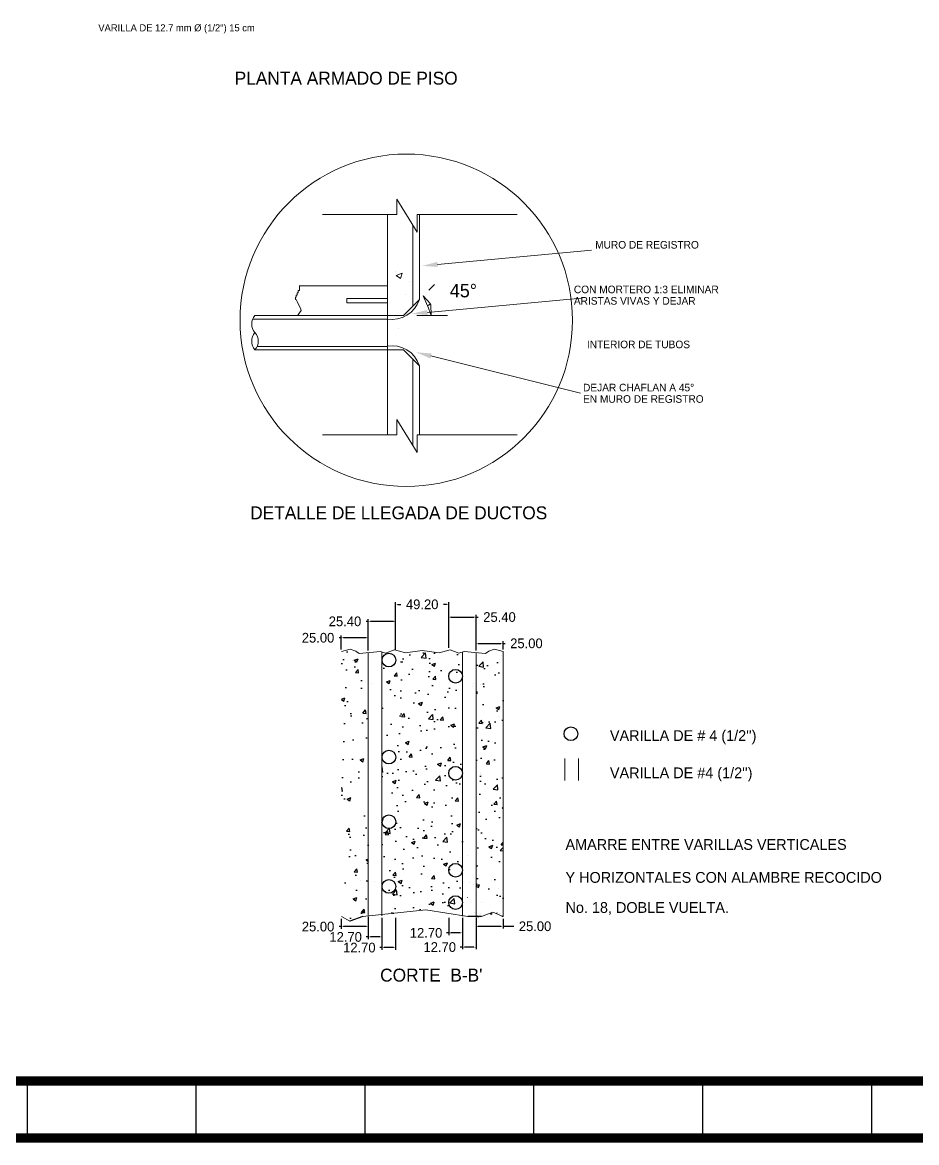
# Model space of a CAD drawing. Header units: centimetres. Extents: x 899 to 9389, y -5819 to 1299.
# Drawn here: x 4192 to 5022, y -4000 to -2961 of the extents above; entities that cross this region are included whole.
import ezdxf
from ezdxf.enums import TextEntityAlignment as Align

# ---------------------------------------------------------------- set-up
doc = ezdxf.new("R2010")
doc.units = ezdxf.units.CM
doc.header["$LTSCALE"] = 10
doc.header["$MEASUREMENT"] = 0
doc.linetypes.add('HIDDEN', pattern=[0.375, 0.25, -0.125])
doc.layers.get('0').update_dxf_attribs({"linetype": 'CONTINUOUS'})
doc.layers.get('DEFPOINTS').update_dxf_attribs({"color": 2, "linetype": 'CONTINUOUS'})
for name, color, linetype in [('CONCRETO', 7, 'CONTINUOUS'), ('DIM', 7, 'CONTINUOUS'), ('Ductos', 30, 'CONTINUOUS'), ('IND', 7, 'CONTINUOUS'), ('MARCO', 7, 'CONTINUOUS'), ('REGISTRO', 1, 'CONTINUOUS'), ('TEXTOS', 7, 'CONTINUOUS'), ('VARILLAS', 30, 'CONTINUOUS')]:
    doc.layers.add(name, color=color, linetype=linetype)
doc.styles.get("Standard").update_dxf_attribs({"font": ''})
doc.styles.add('Zurich', font='')
doc.styles.get('Standard').set_extended_font_data('Zurich Ex BT')
doc.styles.get('Zurich').set_extended_font_data('Zurich Ex BT')
doc.dimstyles.get("Standard").update_dxf_attribs({"dimtxt": 9, "dimasz": 2, "dimexe": 2, "dimexo": 2, "dimgap": 0.09, "dimtad": 0, "dimtih": 1, "dimtoh": 1, "dimzin": 0, "dimdsep": 46, "dimtxsty": 'Standard', "dimcen": 0.09, "dimadec": 0, "dimazin": 0, "dimtfac": 1, "dimtofl": 0, "dimtmove": 0, "dimatfit": 3, "dimfxl": 0, "dimtolj": 1, "dimtzin": 0, "dimarcsym": 0})

# ---------------------------------------------------------------- blocks, each defined once
blk = doc.blocks.new('*D62')
at = {"layer": 'DEFPOINTS', "color": 0}
for p in [(4488, -3531.7), (4488, -3544.6), (4513, -3545.5)]:
    blk.add_point(p, dxfattribs=at)
at = {"layer": 'DIM', "color": 0, "lineweight": -2}
for p, q in [((4488, -3531.7), (4486, -3531.7)), ((4488, -3542.6), (4488, -3529.7)), ((4511, -3531.7), (4490, -3531.7)), ((4513, -3543.5), (4513, -3529.7))]:
    blk.add_line(p, q, dxfattribs=at)
at = {"layer": 'DIM', "color": 0}
for points in [[(4490, -3531.3), (4490, -3532), (4488, -3531.7)], [(4511, -3531.3), (4511, -3532), (4513, -3531.7)]]:
    blk.add_solid(points, dxfattribs=at)
at = {"layer": 'DIM', "color": 0, "insert": (4466.4, -3531.7), "char_height": 9, "attachment_point": 5}
blk.add_mtext('\\A1;25.00', dxfattribs=at)
blk = doc.blocks.new('*D63')
at = {"layer": 'DEFPOINTS', "color": 0}
for p in [(4613, -3536.9), (4613, -3544.6), (4638, -3544.6)]:
    blk.add_point(p, dxfattribs=at)
at = {"layer": 'DIM', "color": 0, "lineweight": -2}
for p, q in [((4613, -3542.6), (4613, -3534.9)), ((4615, -3536.9), (4636, -3536.9)), ((4638, -3542.6), (4638, -3534.9)), ((4638, -3536.9), (4640, -3536.9))]:
    blk.add_line(p, q, dxfattribs=at)
at = {"layer": 'DIM', "color": 0}
for points in [[(4615, -3536.6), (4615, -3537.2), (4613, -3536.9)], [(4636, -3536.6), (4636, -3537.2), (4638, -3536.9)]]:
    blk.add_solid(points, dxfattribs=at)
at = {"layer": 'DIM', "color": 0, "insert": (4659.7, -3536.9), "char_height": 9, "attachment_point": 5}
blk.add_mtext('\\A1;25.00', dxfattribs=at)
blk = doc.blocks.new('*D53')
at = {"layer": 'DEFPOINTS', "color": 0}
for p in [(4488, -3790.4), (4513, -3789.9), (4488, -3799.7)]:
    blk.add_point(p, dxfattribs=at)
at = {"layer": 'DIM', "color": 0, "lineweight": -2}
for p, q in [((4488, -3792.4), (4488, -3801.7)), ((4513, -3791.9), (4513, -3801.7)), ((4488, -3799.7), (4486, -3799.7)), ((4511, -3799.7), (4490, -3799.7))]:
    blk.add_line(p, q, dxfattribs=at)
at = {"layer": 'DIM', "color": 0}
for points in [[(4490, -3799.4), (4490, -3800.1), (4488, -3799.7)], [(4511, -3799.4), (4511, -3800.1), (4513, -3799.7)]]:
    blk.add_solid(points, dxfattribs=at)
at = {"layer": 'DIM', "color": 0, "insert": (4466.4, -3799.7), "char_height": 9, "attachment_point": 5}
blk.add_mtext('\\A1;25.00', dxfattribs=at)
blk = doc.blocks.new('*D54')
at = {"layer": 'DEFPOINTS', "color": 0}
for p in [(4513, -3788.6), (4525.7, -3789.6), (4513, -3809.3)]:
    blk.add_point(p, dxfattribs=at)
at = {"layer": 'DIM', "color": 0, "lineweight": -2}
for p, q in [((4513, -3790.6), (4513, -3811.3)), ((4525.7, -3791.6), (4525.7, -3811.3)), ((4513, -3809.3), (4511, -3809.3)), ((4523.7, -3809.3), (4515, -3809.3))]:
    blk.add_line(p, q, dxfattribs=at)
at = {"layer": 'DIM', "color": 0}
for points in [[(4515, -3808.9), (4515, -3809.6), (4513, -3809.3)], [(4523.7, -3808.9), (4523.7, -3809.6), (4525.7, -3809.3)]]:
    blk.add_solid(points, dxfattribs=at)
at = {"layer": 'DIM', "color": 0, "insert": (4492, -3809.3), "char_height": 9, "attachment_point": 5}
blk.add_mtext('\\A1;12.70', dxfattribs=at)
blk = doc.blocks.new('*D55')
at = {"layer": 'DEFPOINTS', "color": 0}
for p in [(4613, -3789.9), (4638, -3790.4), (4613, -3799.4)]:
    blk.add_point(p, dxfattribs=at)
at = {"layer": 'DIM', "color": 0, "lineweight": -2}
for p, q in [((4613, -3791.9), (4613, -3801.4)), ((4638, -3792.4), (4638, -3801.4)), ((4615, -3799.4), (4636, -3799.4)), ((4638, -3799.4), (4648, -3799.4))]:
    blk.add_line(p, q, dxfattribs=at)
at = {"layer": 'DIM', "color": 0}
for points in [[(4615, -3799.1), (4615, -3799.8), (4613, -3799.4)], [(4636, -3799.1), (4636, -3799.8), (4638, -3799.4)]]:
    blk.add_solid(points, dxfattribs=at)
at = {"layer": 'DIM', "color": 0, "insert": (4667.7, -3799.4), "char_height": 9, "attachment_point": 5}
blk.add_mtext('\\A1;25.00', dxfattribs=at)
blk = doc.blocks.new('*D56')
at = {"layer": 'DEFPOINTS', "color": 0}
for p in [(4600.3, -3789.6), (4613, -3789.3), (4600.3, -3818.7)]:
    blk.add_point(p, dxfattribs=at)
at = {"layer": 'DIM', "color": 0, "lineweight": -2}
for p, q in [((4600.3, -3791.6), (4600.3, -3820.7)), ((4613, -3791.3), (4613, -3820.7)), ((4600.3, -3818.7), (4598.3, -3818.7)), ((4611, -3818.7), (4602.3, -3818.7))]:
    blk.add_line(p, q, dxfattribs=at)
at = {"layer": 'DIM', "color": 0}
for points in [[(4602.3, -3818.4), (4602.3, -3819.1), (4600.3, -3818.7)], [(4611, -3818.4), (4611, -3819.1), (4613, -3818.7)]]:
    blk.add_solid(points, dxfattribs=at)
at = {"layer": 'DIM', "color": 0, "insert": (4579.3, -3818.7), "char_height": 9, "attachment_point": 5}
blk.add_mtext('\\A1;12.70', dxfattribs=at)
blk = doc.blocks.new('*D57')
at = {"layer": 'DEFPOINTS', "color": 0}
for p in [(4538.4, -3516.5), (4513, -3545.5), (4538.4, -3545.2)]:
    blk.add_point(p, dxfattribs=at)
at = {"layer": 'DIM', "color": 0, "lineweight": -2}
for p, q in [((4513, -3516.5), (4511, -3516.5)), ((4513, -3543.5), (4513, -3514.5)), ((4536.4, -3516.5), (4515, -3516.5)), ((4538.4, -3543.2), (4538.4, -3514.5))]:
    blk.add_line(p, q, dxfattribs=at)
at = {"layer": 'DIM', "color": 0}
for points in [[(4515, -3516.1), (4515, -3516.8), (4513, -3516.5)], [(4536.4, -3516.1), (4536.4, -3516.8), (4538.4, -3516.5)]]:
    blk.add_solid(points, dxfattribs=at)
at = {"layer": 'DIM', "color": 0, "insert": (4491.4, -3516.5), "char_height": 9, "attachment_point": 5}
blk.add_mtext('\\A1;25.40', dxfattribs=at)
blk = doc.blocks.new('*D58')
at = {"layer": 'DEFPOINTS', "color": 0}
for p in [(4587.6, -3512.5), (4587.6, -3543.1), (4613, -3545.5)]:
    blk.add_point(p, dxfattribs=at)
at = {"layer": 'DIM', "color": 0, "lineweight": -2}
for p, q in [((4587.6, -3541.1), (4587.6, -3510.5)), ((4589.6, -3512.5), (4611, -3512.5)), ((4613, -3543.5), (4613, -3510.5)), ((4613, -3512.5), (4615, -3512.5))]:
    blk.add_line(p, q, dxfattribs=at)
at = {"layer": 'DIM', "color": 0}
for points in [[(4589.6, -3512.1), (4589.6, -3512.8), (4587.6, -3512.5)], [(4611, -3512.1), (4611, -3512.8), (4613, -3512.5)]]:
    blk.add_solid(points, dxfattribs=at)
at = {"layer": 'DIM', "color": 0, "insert": (4634.7, -3512.5), "char_height": 9, "attachment_point": 5}
blk.add_mtext('\\A1;25.40', dxfattribs=at)
blk = doc.blocks.new('*D59')
at = {"layer": 'DEFPOINTS', "color": 0}
for p in [(4587.6, -3500.7), (4587.6, -3543.1), (4538.4, -3545.2)]:
    blk.add_point(p, dxfattribs=at)
at = {"layer": 'DIM', "color": 0, "lineweight": -2}
for p, q in [((4538.4, -3543.2), (4538.4, -3498.7)), ((4540.4, -3500.7), (4543.1, -3500.7)), ((4585.6, -3500.7), (4582.9, -3500.7)), ((4587.6, -3541.1), (4587.6, -3498.7))]:
    blk.add_line(p, q, dxfattribs=at)
at = {"layer": 'DIM', "color": 0}
for points in [[(4540.4, -3500.4), (4540.4, -3501.1), (4538.4, -3500.7)], [(4585.6, -3500.4), (4585.6, -3501.1), (4587.6, -3500.7)]]:
    blk.add_solid(points, dxfattribs=at)
at = {"layer": 'DIM', "color": 0, "insert": (4563, -3500.7), "char_height": 9, "attachment_point": 5}
blk.add_mtext('\\A1;49.20', dxfattribs=at)
blk = doc.blocks.new('*D60')
at = {"layer": 'DEFPOINTS', "color": 0}
for p in [(4525.7, -3789.6), (4538.4, -3789.6), (4538.4, -3819.2)]:
    blk.add_point(p, dxfattribs=at)
at = {"layer": 'DIM', "color": 0, "lineweight": -2}
for p, q in [((4525.7, -3791.6), (4525.7, -3821.2)), ((4538.4, -3791.6), (4538.4, -3821.2)), ((4525.7, -3819.2), (4523.7, -3819.2)), ((4536.4, -3819.2), (4527.7, -3819.2))]:
    blk.add_line(p, q, dxfattribs=at)
at = {"layer": 'DIM', "color": 0}
for points in [[(4527.7, -3818.9), (4527.7, -3819.6), (4525.7, -3819.2)], [(4536.4, -3818.9), (4536.4, -3819.6), (4538.4, -3819.2)]]:
    blk.add_solid(points, dxfattribs=at)
at = {"layer": 'DIM', "color": 0, "insert": (4504.7, -3819.2), "char_height": 9, "attachment_point": 5}
blk.add_mtext('\\A1;12.70', dxfattribs=at)
blk = doc.blocks.new('*D61')
at = {"layer": 'DEFPOINTS', "color": 0}
for p in [(4587.6, -3789.6), (4600.3, -3789.6), (4587.6, -3805.5)]:
    blk.add_point(p, dxfattribs=at)
at = {"layer": 'DIM', "color": 0, "lineweight": -2}
for p, q in [((4587.6, -3791.6), (4587.6, -3807.5)), ((4600.3, -3791.6), (4600.3, -3807.5)), ((4587.6, -3805.5), (4585.6, -3805.5)), ((4598.3, -3805.5), (4589.6, -3805.5))]:
    blk.add_line(p, q, dxfattribs=at)
at = {"layer": 'DIM', "color": 0}
for points in [[(4589.6, -3805.2), (4589.6, -3805.9), (4587.6, -3805.5)], [(4598.3, -3805.2), (4598.3, -3805.9), (4600.3, -3805.5)]]:
    blk.add_solid(points, dxfattribs=at)
at = {"layer": 'DIM', "color": 0, "insert": (4566.6, -3805.5), "char_height": 9, "attachment_point": 5}
blk.add_mtext('\\A1;12.70', dxfattribs=at)
blk = doc.blocks.new('_ClosedBlank')
at = {"color": 0, "linetype": 'ByBlock', "lineweight": -2}
for p, q in [((-1, 0.17), (0, 0)), ((-1, 0.17), (-1, -0.17)), ((0, 0), (-1, -0.17))]:
    blk.add_line(p, q, dxfattribs=at)
blk = doc.blocks.new('Marco-Reg')
at = {"layer": 'MARCO', "linetype": 'Continuous'}
for p, q in [((4196.5, -3942.9), (4196.5, -3995.8)), ((4353.1, -3942.9), (4353.1, -3995.8)), ((4509.8, -3942.9), (4509.8, -3995.8)), ((4666.4, -3942.9), (4666.4, -3995.8)), ((4823, -3942.9), (4823, -3995.8)), ((4979.7, -3942.9), (4979.7, -3995.8))]:
    blk.add_line(p, q, dxfattribs=at)
at = {"layer": 'MARCO', "linetype": 'Continuous', "const_width": 8.49}
blk.add_lwpolyline([(6379.1, -3995.8), (6379.1, -1877.2), (3104.8, -1877.2), (3104.8, -3995.8)], close=True, dxfattribs=at)
blk.add_lwpolyline([(5611.6, -3942.9), (3104.8, -3942.9)], dxfattribs=at)

msp = doc.modelspace()

# ---------------------------------------------------------------- hatches: boundary and pattern name
at = {"layer": 'CONCRETO'}
h = msp.add_hatch(dxfattribs=at)
h.set_pattern_fill('AR-CONC', color=256, scale=5, style=0)
h.set_pattern_definition([(50, (3740.86, -4607.524), (35.863, -3.1376), [3.75, -41.25]), (355, (3740.86, -4607.524), (-6.9376, 37.6096), [3, -33]), (100.4514, (3743.85, -4607.786), (28.9255, 34.472), [3.187, -35.0571]), (46.1842, (3740.86, -4597.524), (53.362, -8.276), [5.625, -61.875]), (96.6356, (3745.31, -4598.214), (46.7331, 48.7059), [4.7805, -52.5857]), (351.184, (3740.86, -4597.524), (46.733, 48.706), [4.5, -49.5]), (21, (3745.86, -4600.024), (29.84535, -20.13094), [3.75, -41.25]), (326, (3745.86, -4600.024), (12.1658, 36.2575), [3, -33]), (71.4514, (3748.348, -4601.7), (42.0111, 16.1265), [3.187, -35.0571]), (37.5, (3740.861, -4607.524), (0.60799, 16.64469), [0, -32.6, 0, -33.5, 0, -33.125]), (7.5, (3740.86, -4607.524), (13.15348, 19.72059), [0, -19.1, 0, -31.85, 0, -12.625]), (327.5, (3729.711, -4607.524), (26.69112, -1.12774), [0, -12.5, 0, -39, 0, -51.75]), (317.5, (3724.71, -4607.524), (29.1593, 5.00525), [0, -16.25, 0, -25.9, 0, -36.75])])
h.paths.add_polyline_path([(4513.224, -3545.518), (4504.648, -3546.385), (4501.554, -3543.983), (4496.254, -3542.353), (4488.221, -3544.583), (4488.221, -3790.417), (4496.031, -3794.669), (4508.221, -3790.417), (4513.224, -3789.892)])
h.paths.add_polyline_path([(4600.718, -3544.837), (4597.167, -3546.02), (4589.014, -3542.76), (4578.822, -3545.612), (4563.221, -3543.533), (4547.62, -3545.612), (4537.428, -3542.76), (4529.275, -3546.02), (4525.721, -3544.836), (4525.721, -3788.581), (4566.59, -3784.293), (4600.718, -3789.662)])
h.paths.add_polyline_path([(4638.221, -3544.583), (4630.188, -3542.353), (4624.888, -3543.983), (4621.794, -3546.385), (4613.218, -3545.518), (4613.218, -3790.417), (4618.221, -3790.417), (4628.731, -3786.454), (4638.221, -3790.417)])

# ---------------------------------------------------------------- linework, layer by layer
at = {"lineweight": 5}
for p, q in [((4558.239, -3139.065), (4558.239, -3155.419)), ((4577.331, -3185.272), (4719.907, -3172.097)), ((4537.97, -3191.914), (4537.97, -3191.914)), ((4538.837, -3195.533), (4544.383, -3193.405)), ((4538.837, -3195.533), (4542.777, -3198.191)), ((4542.777, -3198.191), (4544.383, -3193.405)), ((4551.066, -3201.49), (4551.066, -3201.49)), ((4547.53, -3213.345), (4547.53, -3213.345)), ((4567.781, -3229.804), (4710.357, -3216.628)), ((4448.113, -3232.083), (4447.484, -3232.712)), ((4449.137, -3230.035), (4448.113, -3232.083)), ((4541.006, -3244.952), (4541.006, -3244.952)), ((4548.806, -3264.457), (4548.806, -3264.457)), ((4571.015, -3270.18), (4709.983, -3304.669))]:
    msp.add_line(p, q, dxfattribs=at)
msp.add_circle((4548.239, -3237.106), 154.203, dxfattribs=at)
for points in [[(4577.112, -3182.906), (4577.549, -3187.638), (4563.134, -3186.584)], [(4567.562, -3227.437), (4568, -3232.17), (4553.585, -3231.115)], [(4571.587, -3267.874), (4570.442, -3272.486), (4557.178, -3266.746)]]:
    msp.add_solid(points, dxfattribs=at)
at = {"layer": 'Ductos', "lineweight": 5}
for p, q in [((4448.113, -3211.612), (4447.089, -3211.612)), ((4447.089, -3211.612), (4447.089, -3213.659)), ((4449.137, -3209.565), (4448.113, -3209.565)), ((4448.113, -3209.565), (4448.113, -3211.612)), ((4449.137, -3204.959), (4449.137, -3209.565)), ((4530.683, -3204.99), (4449.137, -3204.99)), ((4569.21, -3209.035), (4574.398, -3203.847)), ((4446.065, -3215.706), (4445.553, -3215.706)), ((4445.553, -3215.706), (4445.553, -3217.753)), ((4445.553, -3217.753), (4446.065, -3217.753)), ((4447.089, -3213.659), (4446.065, -3213.659)), ((4446.065, -3213.659), (4446.065, -3215.706)), ((4446.065, -3217.753), (4447.089, -3219.8)), ((4447.089, -3219.8), (4448.113, -3221.847)), ((4448.113, -3221.847), (4450.162, -3225.941)), ((4530.683, -3216.871), (4493.061, -3216.871)), ((4493.061, -3216.871), (4493.061, -3220.831)), ((4493.061, -3220.831), (4530.683, -3220.831)), ((4545.534, -3232.712), (4560.384, -3217.861)), ((4450.674, -3227.988), (4449.137, -3230.035)), ((4450.162, -3225.941), (4450.674, -3227.988)), ((4530.683, -3236.046), (4405.849, -3236.046)), ((4530.683, -3232.712), (4407.916, -3232.712)), ((4530.683, -3232.712), (4545.534, -3232.712)), ((4409.874, -3261.316), (4530.683, -3261.316)), ((4407.916, -3264.393), (4530.683, -3264.393)), ((4530.683, -3264.393), (4545.534, -3264.393))]:
    msp.add_line(p, q, dxfattribs=at)
for centre, radius, start, end in [((4534.959, -3209.681), 26.709, 260.7874, 342.16708), ((4416.968, -3240.632), 12.028, 138.814075, 221.185925), ((4416.968, -3256.473), 12.028, 138.814075, 221.185925), ((4398.864, -3256.473), 12.028, 318.814075, 41.185925)]:
    msp.add_arc(centre, radius, start, end, dxfattribs=at)
at = {"layer": 'IND', "lineweight": 5}
msp.add_line((4558.015, -3232.712), (4586.354, -3232.712), dxfattribs=at)
msp.add_arc((4545.534, -3232.712), 25.843, 22.278012, 22.721988, dxfattribs=at)
at = {"layer": 'REGISTRO', "lineweight": 5}
for p, q in [((4539.411, -3124.846), (4539.411, -3139.065)), ((4539.411, -3124.846), (4558.239, -3155.419)), ((4470.391, -3139.065), (4539.411, -3139.065)), ((4530.683, -3343.475), (4530.683, -3139.065)), ((4558.239, -3139.065), (4651.119, -3139.065)), ((4539.411, -3329.257), (4539.411, -3343.475)), ((4539.411, -3329.257), (4558.239, -3359.83)), ((4470.391, -3343.475), (4539.411, -3343.475)), ((4558.239, -3343.475), (4558.239, -3359.83)), ((4558.239, -3343.475), (4651.119, -3343.475)), ((4488.024, -3544.552), (4496.057, -3542.322)), ((4496.057, -3542.322), (4501.356, -3543.952)), ((4504.45, -3546.354), (4501.356, -3543.952)), ((4529.078, -3545.989), (4537.231, -3542.729)), ((4537.231, -3542.729), (4547.423, -3545.581)), ((4547.423, -3545.581), (4563.024, -3543.502)), ((4578.625, -3545.581), (4563.024, -3543.502)), ((4588.816, -3542.729), (4578.625, -3545.581)), ((4596.97, -3545.989), (4588.816, -3542.729)), ((4621.597, -3546.354), (4624.691, -3543.952)), ((4629.99, -3542.322), (4624.691, -3543.952)), ((4638.024, -3544.552), (4629.99, -3542.322)), ((4524.186, -3544.359), (4504.45, -3546.354)), ((4524.186, -3544.359), (4529.078, -3545.989)), ((4601.862, -3544.359), (4596.97, -3545.989)), ((4601.862, -3544.359), (4621.597, -3546.354)), ((4638.024, -3544.552), (4638.024, -3790.386)), ((4638.024, -3544.552), (4638.024, -3790.386)), ((4695.178, -3643.675), (4695.178, -3664.242)), ((4707.878, -3643.675), (4707.878, -3664.242)), ((4488.024, -3790.386), (4495.833, -3794.638)), ((4508.024, -3790.386), (4566.392, -3784.262)), ((4566.392, -3784.262), (4605.324, -3790.386)), ((4618.024, -3790.386), (4628.534, -3786.423)), ((4628.534, -3786.423), (4638.024, -3790.386))]:
    msp.add_line(p, q, dxfattribs=at)
at = {"layer": 'REGISTRO', "linetype": 'HIDDEN', "lineweight": 5}
for p, q in [((4605.024, -3772.788), (4605.085, -3772.795)), ((4605.024, -3772.858), (4605.086, -3772.798)), ((4618.024, -3777.193), (4618.052, -3777.214)), ((4600.325, -3787.088), (4600.325, -3787.088)), ((4601.718, -3789.684), (4601.718, -3789.684)), ((4602.103, -3789.046), (4602.103, -3789.046)), ((4611.755, -3786.97), (4611.755, -3786.97)), ((4614.002, -3789.284), (4614.002, -3789.284)), ((4617.442, -3787.298), (4617.442, -3787.298)), ((4626.001, -3787.403), (4626.001, -3787.403)), ((4631.839, -3787.33), (4632.953, -3787.042)), ((4634.559, -3787.508), (4634.559, -3787.508)), ((4635.597, -3787.098), (4635.597, -3787.098))]:
    msp.add_line(p, q, dxfattribs=at)
at = {"layer": 'REGISTRO'}
for p, q in [((4508.024, -3790.386), (4495.833, -3794.638)), ((4618.024, -3790.386), (4605.324, -3790.386))]:
    msp.add_line(p, q, dxfattribs=at)
at = {"layer": 'REGISTRO', "lineweight": 5}
for start, end in [(0, 180), (180, 0)]:
    msp.add_arc((4626.996, -3787.79), 0.689, start, end, dxfattribs=at)
at = {"layer": 'TEXTOS', "linetype": 'HIDDEN', "lineweight": 5}
for p, q in [((4498.011, -3552.99), (4498.011, -3552.99)), ((4632.837, -3554.644), (4632.837, -3554.644)), ((4636.252, -3548.339), (4636.252, -3548.339)), ((4515.651, -3573.643), (4515.651, -3573.643)), ((4616.77, -3574.884), (4616.77, -3574.884)), ((4609.366, -3577.05), (4609.366, -3577.05)), ((4633.95, -3605.118), (4633.95, -3605.118)), ((4511.359, -3607.67), (4511.359, -3607.67)), ((4628.642, -3646.822), (4628.642, -3646.822)), ((4617.388, -3657.34), (4617.388, -3657.34)), ((4617.734, -3658.998), (4617.734, -3658.998)), ((4637.486, -3677.242), (4637.486, -3677.242)), ((4504.932, -3728.503), (4504.932, -3728.503)), ((4605.295, -3733.332), (4605.295, -3733.332)), ((4637.662, -3741.441), (4637.662, -3741.441)), ((4505.621, -3757.157), (4505.621, -3757.157)), ((4518.836, -3757.977), (4518.836, -3757.977)), ((4606.74, -3758.398), (4606.74, -3758.398)), ((4610.597, -3760.936), (4610.597, -3760.936)), ((4633.848, -3764.232), (4633.848, -3764.232)), ((4576.96, -3807.832), (4576.96, -3807.832))]:
    msp.add_line(p, q, dxfattribs=at)
at = {"layer": 'VARILLAS', "lineweight": 5}
for p, q in [((4554.444, -3223.801), (4554.444, -3149.257)), ((4560.384, -3217.861), (4560.384, -3139.065)), ((4545.534, -3264.393), (4560.384, -3279.244)), ((4554.444, -3353.667), (4554.444, -3273.304)), ((4560.384, -3343.475), (4560.384, -3279.244)), ((4513.027, -3545.49), (4513.027, -3789.895)), ((4525.722, -3545.179), (4525.722, -3789.584)), ((4600.32, -3545.49), (4600.32, -3789.895)), ((4613.02, -3545.487), (4613.02, -3789.895))]:
    msp.add_line(p, q, dxfattribs=at)
at = {"layer": 'VARILLAS', "linetype": 'HIDDEN', "lineweight": 5}
msp.add_line((4610.396, -3573.643), (4610.396, -3573.643), dxfattribs=at)
msp.add_line((4610.396, -3573.643), (4610.396, -3573.643), dxfattribs=at)
at = {"layer": 'VARILLAS'}
for centre in [(4532.108, -3552.37), (4593.934, -3567.37), (4700.919, -3620.715), (4532.108, -3642.37), (4593.934, -3657.37), (4532.108, -3702.37), (4593.934, -3747.37), (4532.108, -3762.37), (4593.934, -3777.37)]:
    msp.add_circle(centre, 6.35, dxfattribs=at)
at = {"layer": 'VARILLAS', "lineweight": 5}
msp.add_arc((4534.959, -3287.424), 26.709, 17.83292, 99.2126, dxfattribs=at)

# ---------------------------------------------------------------- block references
at = {"layer": 'DIM'}
msp.add_blockref('Marco-Reg', (0, 0), dxfattribs=at)
at = {"layer": 'DIM', "lineweight": 5, "yscale": 9.98505828760608, "zscale": 9.98505828759257}
for p, xscale, rotation in [((4563.807, -3214.438), 9.985058287528469, 123.8609939736437), ((4571.376, -3232.712), 9.985058287559541, 281.1390060252427)]:
    msp.add_blockref('_ClosedBlank', p, dxfattribs=dict(at, xscale=xscale, rotation=rotation))

# ---------------------------------------------------------------- texts
at = {"lineweight": 5, "style": 'Zurich'}
for s, height, p in [('MURO DE REGISTRO', 7.03536, (4723.458, -3167.038)), ('CON MORTERO 1:3 ELIMINAR', 7.03536, (4703.7, -3208.459)), ('ARISTAS VIVAS Y DEJAR', 7.03536, (4703.7, -3219.067)), ('INTERIOR DE TUBOS', 7.03536, (4715.814, -3259.486)), ('DEJAR CHAFLAN A 45°', 7.03536, (4712.21, -3299.499)), ('EN MURO DE REGISTRO', 7.03536, (4712.21, -3310.106)), ('DETALLE DE LLEGADA DE DUCTOS', 12, (4403.457, -3415.741))]:
    msp.add_text(s, height=height, dxfattribs=at).set_placement(p, align=Align.MIDDLE_LEFT)
at = {"layer": 'DIM', "insert": (4364.271, -2963.776), "char_height": 9, "width": 1.2, "attachment_point": 9}
msp.add_mtext('\\A1;', dxfattribs=at)
at = {"layer": 'DIM', "lineweight": 5, "insert": (4601.212, -3209.649), "char_height": 12.4813, "attachment_point": 5, "style": 'Zurich'}
msp.add_mtext('\\A1;45°', dxfattribs=at)
at = {"layer": 'TEXTOS', "lineweight": 5}
for s, height, p in [('VARILLA DE 12.7 mm %%C (1/2") 15 cm ', 6.5, (4262.591, -2968.951)), ('PLANTA ARMADO DE PISO', 12, (4389.043, -3018.437)), ("VARILLA DE # 4 (1/2'')", 10, (4737.152, -3627.441)), ("VARILLA DE #4 (1/2'')", 10, (4737.152, -3662)), ('AMARRE ENTRE VARILLAS VERTICALES', 10, (4695.919, -3728.461)), ('Y HORIZONTALES CON ALAMBRE RECOCIDO', 10, (4695.919, -3759.033)), ('No. 18, DOBLE VUELTA.', 10, (4695.919, -3786.946))]:
    msp.add_text(s, height=height, dxfattribs=at).set_placement(p)
msp.add_text("CORTE  B-B'", height=12, dxfattribs=at).set_placement((4571.456, -3850.696), align=Align.CENTER)

# ---------------------------------------------------------------- dimensions: what is measured, and where the dimension line sits
at = {"layer": 'DIM'}
for base, p1, p2, picture, middle in [((4587.62, -3500.72), (4538.422, -3545.179), (4587.62, -3543.064), '*D59', (4563.021, -3500.72)), ((4488.024, -3531.676), (4513.027, -3545.49), (4488.024, -3544.552), '*D62', (4466.387, -3531.676)), ((4488.024, -3799.75), (4513.027, -3789.861), (4488.024, -3790.386), '*D53', (4466.387, -3799.75)), ((4587.62, -3805.521), (4600.32, -3789.599), (4587.62, -3789.599), '*D61', (4566.56, -3805.521))]:
    dim = msp.add_linear_dim(base=base, p1=p1, p2=p2, dimstyle='Standard', dxfattribs=at)
    dim.commit()
    dim.dimension.update_dxf_attribs({"geometry": picture, "text_midpoint": middle})
for base, p1, p2, picture, middle in [((4538.4222, -3516.455), (4513.0267, -3545.4901), (4538.4222, -3545.1787), '*D57', (4491.3899, -3516.455)), ((4587.62, -3512.481), (4613.02, -3545.487), (4587.62, -3543.064), '*D58', (4634.657, -3512.481)), ((4613.02, -3536.914), (4638.024, -3544.552), (4613.02, -3544.552), '*D63', (4659.66, -3536.914)), ((4513.0267, -3809.2663), (4525.7222, -3789.5836), (4513.0267, -3788.5503), '*D54', (4491.9665, -3809.2663)), ((4538.422, -3819.227), (4525.722, -3789.584), (4538.422, -3789.584), '*D60', (4504.662, -3819.227)), ((4600.32, -3818.738), (4613.02, -3789.284), (4600.32, -3789.599), '*D56', (4579.26, -3818.738)), ((4613.02, -3799.429), (4638.024, -3790.386), (4613.02, -3789.895), '*D55', (4667.685, -3799.429))]:
    dim = msp.add_linear_dim(base=base, p1=p1, p2=p2, dimstyle='Standard', dxfattribs=at)
    dim.commit()
    dim.dimension.update_dxf_attribs({"geometry": picture, "text_midpoint": middle, "dimtype": 160})

doc.saveas('drawing.dxf')
